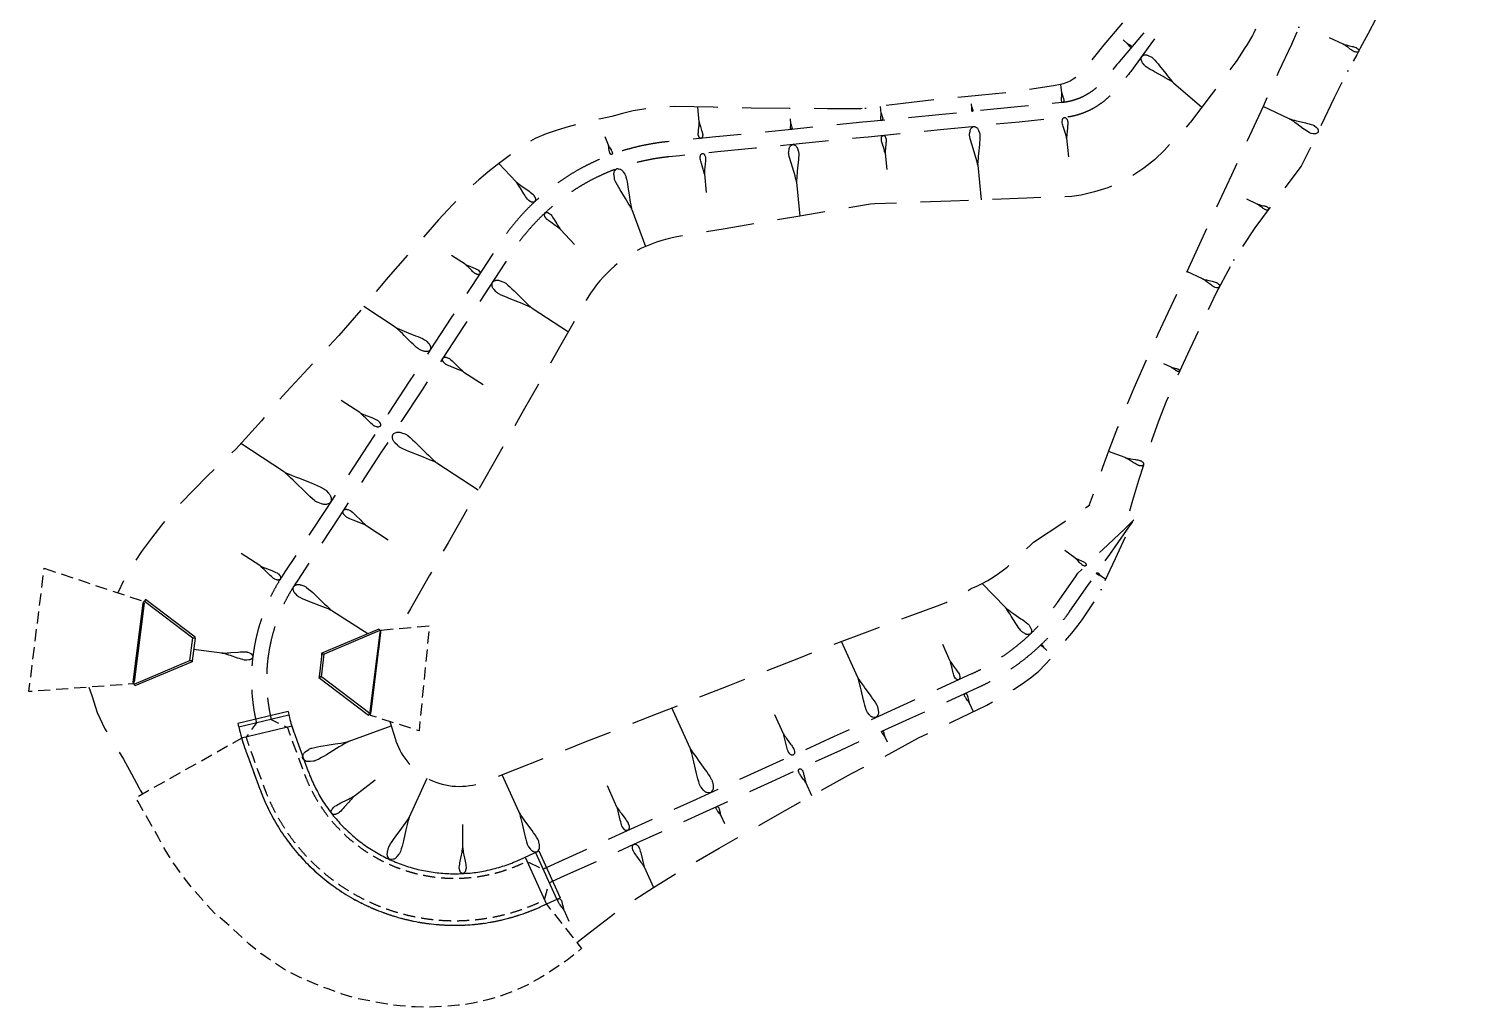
# Model space of a CAD drawing. Header units: metres. Extents: x 246420 to 246883, y 7418965 to 7419490.
# Drawn here: x 246419.9 to 246610.4, y 7418965.3 to 7419094.5 of the extents above; entities that cross this region are included whole.
import ezdxf

# ---------------------------------------------------------------- set-up
doc = ezdxf.new("R2010")
doc.units = ezdxf.units.M
doc.linetypes.add('HIDDEN', pattern=[9.525, 6.35, -3.175])
doc.linetypes.add('HIDDEN3', pattern=[2.3813, 1.5875, -0.7938])
for name, color, linetype, lineweight in [('BATTER', 251, 'HIDDEN', 25), ('BATTER_BOTTOM', 251, 'HIDDEN', 25), ('BATTER_TICKS', 251, 'HIDDEN', 25)]:
    doc.layers.add(name, color=color, linetype=linetype, lineweight=lineweight)
for name, color, linetype in [('MISC_CONCRETE', 7, 'Continuous'), ('MISC_CONCRETE_3_ES', 7, 'Continuous'), ('MISC_CONCRETE_HIDDEN', 252, 'HIDDEN3')]:
    doc.layers.add(name, color=color, linetype=linetype)

# ---------------------------------------------------------------- blocks, each defined once
blk = doc.blocks.new('Batter Tadpole2')
at = {"linetype": 'Continuous'}
for p, q in [((0, -0.0003), (0.0004, 0.0039)), ((0.0004, 0.0039), (0.0014, 0.0082)), ((0.0014, 0.0082), (0.0032, 0.0124)), ((0.0032, 0.0124), (0.0057, 0.0166)), ((0.0057, 0.0166), (0.017, 0.0336)), ((0.017, 0.0336), (0.0203, 0.0378)), ((0.0203, 0.0378), (0.0244, 0.0418)), ((0.0244, 0.0418), (0.0295, 0.0456)), ((0.0295, 0.0456), (0.0355, 0.0493)), ((0.0355, 0.0493), (0.0408, 0.052)), ((0.0408, 0.052), (0.047, 0.0545)), ((0.047, 0.0545), (0.0542, 0.0568)), ((0.0542, 0.0568), (0.0622, 0.059)), ((0.0622, 0.059), (0.0962, 0.0675)), ((0.0962, 0.0675), (0.1047, 0.0692)), ((0.1047, 0.0692), (0.1134, 0.0702)), ((0.1134, 0.0702), (0.1221, 0.0704)), ((0.1221, 0.0704), (0.131, 0.0698)), ((0.131, 0.0698), (0.1616, 0.0662)), ((0.1616, 0.0662), (0.1924, 0.0617)), ((0.1924, 0.0617), (0.2232, 0.0565)), ((0.2232, 0.0565), (0.2542, 0.0506)), ((0.2542, 0.0506), (0.3787, 0.0251)), ((0.3787, 0.0251), (0.4098, 0.0188)), ((0.4098, 0.0188), (0.4413, 0.0129)), ((0.4413, 0.0129), (0.4729, 0.0071)), ((0.4729, 0.0071), (0.5049, 0.0017)), ((0.5049, 0.0017), (0.511, 0.0008)), ((0.511, 0.0008), (0.5174, 0.0002)), ((0.5174, 0.0002), (0.5241, -0.0002)), ((0.0003, -0.0045), (0, -0.0003)), ((0.0014, -0.0087), (0.0003, -0.0045)), ((0.0032, -0.013), (0.0014, -0.0087)), ((0.0056, -0.0172), (0.0032, -0.013)), ((0.0169, -0.0342), (0.0056, -0.0172)), ((0.0202, -0.0384), (0.0169, -0.0342)), ((0.0243, -0.0423), (0.0202, -0.0384)), ((0.0294, -0.0462), (0.0243, -0.0423)), ((0.0353, -0.0498), (0.0294, -0.0462)), ((0.0407, -0.0525), (0.0353, -0.0498)), ((0.0469, -0.055), (0.0407, -0.0525)), ((0.054, -0.0574), (0.0469, -0.055)), ((0.062, -0.0596), (0.054, -0.0574)), ((0.096, -0.0681), (0.062, -0.0596)), ((0.1045, -0.0698), (0.096, -0.0681)), ((0.1132, -0.0708), (0.1045, -0.0698)), ((0.1219, -0.071), (0.1132, -0.0708)), ((0.1308, -0.0704), (0.1219, -0.071)), ((0.1614, -0.0668), (0.1308, -0.0704)), ((0.1922, -0.0624), (0.1614, -0.0668)), ((0.223, -0.0571), (0.1922, -0.0624)), ((0.254, -0.0512), (0.223, -0.0571)), ((0.3786, -0.0257), (0.254, -0.0512)), ((0.4098, -0.0195), (0.3786, -0.0257)), ((0.4412, -0.0135), (0.4098, -0.0195)), ((0.4729, -0.0078), (0.4412, -0.0135)), ((0.5049, -0.0024), (0.4729, -0.0078)), ((0.511, -0.0015), (0.5049, -0.0024)), ((0.5174, -0.0009), (0.511, -0.0015)), ((0.5241, -0.0005), (0.5174, -0.0009)), ((0.5241, -0.0002), (0.531, -0.0003)), ((0.531, -0.0003), (0.5241, -0.0005)), ((0.531, -0.0003), (1.0113, -0.0004))]:
    blk.add_line(p, q, dxfattribs=at)

msp = doc.modelspace()

# ---------------------------------------------------------------- linework, layer by layer
at = {"layer": 'BATTER', "flags": 128}
for points in [[(246593.7, 7419204.96), (246593.94, 7419204.52), (246594.59, 7419203.35), (246595.37, 7419201.93), (246595.65, 7419201.41), (246596.68, 7419199.44), (246597.67, 7419197.45), (246598.62, 7419195.45), (246599.54, 7419193.42), (246600.41, 7419191.37), (246601.25, 7419189.31), (246602.04, 7419187.23), (246602.78, 7419185.12), (246603.49, 7419183.01), (246604.16, 7419180.88), (246604.78, 7419178.73), (246605.43, 7419176.59), (246606.21, 7419174.47), (246606.95, 7419172.33), (246607.6, 7419170.16), (246608.11, 7419167.97), (246608.57, 7419165.76), (246608.99, 7419163.54), (246609.36, 7419161.31), (246609.69, 7419159.07), (246609.95, 7419156.82), (246610.09, 7419154.57), (246610.2, 7419152.31), (246610.32, 7419150.05), (246610.43, 7419147.79), (246610.44, 7419145.52), (246610.41, 7419143.26), (246610.34, 7419141), (246610.22, 7419138.74), (246610.05, 7419136.48), (246609.85, 7419134.23), (246609.59, 7419131.98), (246609.3, 7419129.73), (246608.96, 7419127.49), (246608.38, 7419125.3), (246607.83, 7419123.1), (246607.24, 7419120.92), (246606.63, 7419118.75), (246605.98, 7419116.59), (246605.29, 7419114.44), (246604.58, 7419112.31), (246603.83, 7419110.19), (246603.05, 7419108.09), (246602.23, 7419106), (246601.37, 7419103.94), (246600.48, 7419101.89), (246599.55, 7419099.85), (246598.6, 7419097.84), (246597.62, 7419095.84), (246596.6, 7419093.86), (246596.6, 7419093.86), (246595.56, 7419091.9), (246595.14, 7419091.13), (246595.14, 7419091.13), (246595.09, 7419091.04), (246594.4, 7419089.82), (246593.91, 7419088.94), (246593.91, 7419088.94), (246592.12, 7419085.37), (246590.41, 7419081.75), (246590.41, 7419081.75), (246589.99, 7419080.84), (246587.76, 7419076.36), (246584.69, 7419072.28), (246581.62, 7419068.19), (246578.87, 7419063.96), (246578.87, 7419063.96), (246576.49, 7419059.55), (246574.38, 7419055.01), (246573.06, 7419052.19), (246572.18, 7419050.31), (246571.04, 7419047.79), (246569.93, 7419045.26), (246568.92, 7419042.7), (246568, 7419040.09), (246567.13, 7419037.47), (246566.29, 7419034.84), (246565.49, 7419032.2), (246564.84, 7419029.94)], [(246565.73, 7419029.62), (246565.73, 7419029.62)]]:
    msp.add_lwpolyline(points, dxfattribs=at)
for points in [[(246572.61, 7419101.57), (246572.43, 7419101.17, -0.009357), (246572.18, 7419100.67, -0.011646), (246571.85, 7419100.05, -0.000002), (246571.85, 7419100.05, -0.00502), (246571.7, 7419099.79, -0.003478), (246571.59, 7419099.61, -0.01319), (246571.16, 7419098.95, -0.006625), (246570.93, 7419098.63, -0.000002), (246570.93, 7419098.63, -0.01004), (246570.56, 7419098.15, -0.008187), (246570.25, 7419097.77), (246569.92, 7419097.38), (246566.68, 7419093.57), (246563.77, 7419090.14), (246563.77, 7419090.14), (246563.64, 7419089.99), (246563.64, 7419089.99), (246563.45, 7419089.76), (246561.56, 7419087.53, -0.020373), (246561.11, 7419087.05, -0.022325), (246560.59, 7419086.57, -0.022325), (246560.02, 7419086.14, -0.022325), (246559.41, 7419085.76, -0.022325), (246558.78, 7419085.43, -0.022325), (246558.12, 7419085.17, -0.022325), (246557.43, 7419084.96, -0.022325), (246556.73, 7419084.81, -0.015269), (246556.25, 7419084.75), (246555.31, 7419084.66), (246550.34, 7419084.16), (246545.36, 7419083.67), (246540.39, 7419083.17), (246535.41, 7419082.68), (246530.44, 7419082.18), (246530.44, 7419082.18), (246529.85, 7419082.13), (246525.46, 7419081.69), (246520.49, 7419081.19), (246515.51, 7419080.7), (246510.53, 7419080.21), (246505.56, 7419079.71), (246504.12, 7419079.57, 0.008798), (246503.07, 7419079.45, 0.010417), (246501.84, 7419079.25, 0.010417), (246500.61, 7419079.01, 0.010417), (246499.4, 7419078.71, 0.010417), (246498.2, 7419078.37, 0.010417), (246497.01, 7419077.97, 0.010417), (246495.84, 7419077.53, 0.010417), (246494.69, 7419077.03, 0.010417), (246493.57, 7419076.49, 0.010417), (246492.46, 7419075.91, 0.010417), (246491.39, 7419075.28, 0.010417), (246490.33, 7419074.6, 0.010417), (246489.31, 7419073.88, 0.010417), (246488.32, 7419073.12, 0.010417), (246487.36, 7419072.32, 0.010417), (246486.44, 7419071.48, 0.010417), (246485.55, 7419070.6, 0.010417), (246484.7, 7419069.68, 0.010417), (246483.89, 7419068.73, 0.010417), (246483.11, 7419067.75, 0.010417), (246482.38, 7419066.73, 0.006132), (246481.97, 7419066.12), (246481.01, 7419064.65), (246478.27, 7419060.46), (246475.54, 7419056.27), (246472.81, 7419052.09), (246470.07, 7419047.9), (246467.34, 7419043.72), (246464.6, 7419039.53), (246461.87, 7419035.34), (246459.13, 7419031.16), (246456.4, 7419026.97), (246453.66, 7419022.79), (246453.31, 7419022.24, 0.005953), (246452.99, 7419021.73, 0.012501), (246452.36, 7419020.66, 0.012501), (246451.78, 7419019.55, 0.012501), (246451.26, 7419018.41, 0.012501), (246450.79, 7419017.25, 0.012501), (246450.39, 7419016.07, 0.012501), (246450.04, 7419014.87, 0.012501), (246449.76, 7419013.65, 0.012501), (246449.54, 7419012.42, 0.012501), (246449.37, 7419011.18, 0.012501), (246449.27, 7419009.93, 0.012501), (246449.24, 7419008.69, 0.012501), (246449.26, 7419007.44, 0.012501), (246449.35, 7419006.19, 0.012501), (246449.5, 7419004.95, 0.012501), (246449.71, 7419003.72, 0.003818), (246449.79, 7419003.34)], [(246573.52, 7419101.15), (246573.33, 7419100.75, -0.009357), (246573.07, 7419100.21, -0.011646), (246572.72, 7419099.56, -0.000002), (246572.72, 7419099.56), (246572.58, 7419099.27), (246572.47, 7419099.07), (246572.06, 7419098.32), (246571.84, 7419097.96), (246571.84, 7419097.96), (246571.48, 7419097.41), (246571.17, 7419096.98), (246570.88, 7419096.57), (246567.93, 7419092.51), (246565.28, 7419088.85), (246565.28, 7419088.85), (246565.16, 7419088.69), (246565.16, 7419088.69), (246564.97, 7419088.46), (246563.08, 7419086.24, -0.020373), (246562.53, 7419085.64, -0.022325), (246561.87, 7419085.04, -0.022325), (246561.16, 7419084.5, -0.022325), (246560.4, 7419084.02, -0.022325), (246559.61, 7419083.61, -0.022325), (246558.78, 7419083.28, -0.022325), (246557.93, 7419083.02, -0.022325), (246557.05, 7419082.84, -0.015269), (246556.45, 7419082.76), (246555.51, 7419082.67), (246550.54, 7419082.17), (246545.56, 7419081.68), (246540.59, 7419081.18), (246535.61, 7419080.69), (246530.63, 7419080.19), (246530.63, 7419080.19), (246530.04, 7419080.14), (246525.66, 7419079.7), (246520.68, 7419079.2), (246515.71, 7419078.71), (246510.73, 7419078.22), (246505.76, 7419077.72), (246504.32, 7419077.58, 0.008798), (246503.34, 7419077.46, 0.010417), (246502.19, 7419077.28, 0.010417), (246501.04, 7419077.05, 0.010417), (246499.91, 7419076.78, 0.010417), (246498.79, 7419076.46, 0.010417), (246497.68, 7419076.09, 0.010417), (246496.59, 7419075.67, 0.010417), (246495.52, 7419075.21, 0.010417), (246494.47, 7419074.71, 0.010417), (246493.44, 7419074.16, 0.010417), (246492.43, 7419073.57, 0.010417), (246491.45, 7419072.94, 0.010417), (246490.5, 7419072.27, 0.010417), (246489.57, 7419071.56, 0.010417), (246488.68, 7419070.81, 0.010417), (246487.81, 7419070.02, 0.010417), (246486.99, 7419069.2, 0.010417), (246486.19, 7419068.35, 0.010417), (246485.43, 7419067.46, 0.010417), (246484.71, 7419066.55, 0.010417), (246484.03, 7419065.6, 0.006132), (246483.65, 7419065.03), (246482.68, 7419063.55), (246479.95, 7419059.37), (246477.21, 7419055.18), (246474.48, 7419050.99), (246471.75, 7419046.81), (246469.01, 7419042.62), (246466.28, 7419038.44), (246463.54, 7419034.25), (246460.81, 7419030.06), (246458.07, 7419025.88), (246455.34, 7419021.69), (246454.98, 7419021.14, 0.005953), (246454.69, 7419020.68, 0.012501), (246454.11, 7419019.69, 0.012501), (246453.57, 7419018.67, 0.012501), (246453.1, 7419017.62, 0.012501), (246452.67, 7419016.56, 0.012501), (246452.3, 7419015.47, 0.012501), (246451.98, 7419014.36, 0.012501), (246451.72, 7419013.24, 0.012501), (246451.51, 7419012.11, 0.012501), (246451.36, 7419010.97, 0.012501), (246451.27, 7419009.83, 0.012501), (246451.24, 7419008.68, 0.012501), (246451.26, 7419007.53, 0.012501), (246451.34, 7419006.38, 0.012501), (246451.48, 7419005.24, 0.012501), (246451.67, 7419004.1, 0.003383), (246451.74, 7419003.8)], [(246487.7, 7418983.57), (246489.78, 7418984.52), (246494.33, 7418986.59), (246498.88, 7418988.66), (246503.43, 7418990.74), (246507.98, 7418992.81), (246512.53, 7418994.88), (246517.08, 7418996.96), (246521.63, 7418999.03), (246526.18, 7419001.1), (246530.73, 7419003.18), (246535.28, 7419005.25), (246539.83, 7419007.32), (246544.28, 7419009.36), (246544.37, 7419009.39, 0.010417), (246545.42, 7419009.9, 0.010417), (246546.45, 7419010.46, 0.010417), (246547.45, 7419011.05, 0.010417), (246548.43, 7419011.69, 0.010417), (246549.38, 7419012.36, 0.010417), (246550.3, 7419013.08, 0.000355), (246550.33, 7419013.1, 0.010062), (246551.19, 7419013.83, 0.010417), (246552.05, 7419014.62, 0.010417), (246552.87, 7419015.45, 0.010417), (246553.66, 7419016.31, 0.010417), (246554.42, 7419017.2, 0.010417), (246555.13, 7419018.12, 0.007009), (246555.59, 7419018.75), (246557.98, 7419022.16), (246558.3, 7419022.61), (246558.3, 7419022.61), (246561.58, 7419025.74), (246564.43, 7419028.45), (246564.43, 7419028.45), (246565.27, 7419029.26), (246565.68, 7419029.65), (246565.68, 7419029.65)], [(246488.98, 7418981.95), (246490.61, 7418982.7), (246495.16, 7418984.77), (246499.71, 7418986.84), (246504.26, 7418988.92), (246508.81, 7418990.99), (246513.36, 7418993.06), (246517.91, 7418995.14), (246522.46, 7418997.21), (246527.01, 7418999.28), (246531.56, 7419001.36), (246536.11, 7419003.43), (246540.66, 7419005.5), (246545.11, 7419007.54), (246545.2, 7419007.58, 0.010417), (246546.33, 7419008.12, 0.010417), (246547.43, 7419008.72, 0.010417), (246548.51, 7419009.35, 0.010417), (246549.55, 7419010.03, 0.010417), (246550.57, 7419010.76, 0.010417), (246551.56, 7419011.53, 0.000355), (246551.59, 7419011.55, 0.010062), (246552.51, 7419012.33, 0.010417), (246553.43, 7419013.18, 0.010417), (246554.32, 7419014.06, 0.010417), (246555.16, 7419014.98, 0.010417), (246555.97, 7419015.94, 0.010417), (246556.74, 7419016.92, 0.007009), (246557.23, 7419017.6), (246559.62, 7419021.01), (246559.94, 7419021.46), (246559.94, 7419021.46), (246562.49, 7419025.1), (246564.7, 7419028.26), (246564.7, 7419028.26), (246565.36, 7419029.2), (246565.68, 7419029.65), (246565.68, 7419029.65)], [(246452.23, 7419001.87), (246452.23, 7419001.87, 0.000134), (246452.23, 7419001.86)]]:
    msp.add_lwpolyline(points, format="xyb", dxfattribs=at)
for points in [[(246486.33, 7418982.94), (246486.33, 7418982.94)], [(246487.16, 7418981.12), (246487.16, 7418981.12)], [(246487.16, 7418981.12), (246487.16, 7418981.12)]]:
    msp.add_lwpolyline(points, close=True, dxfattribs=at)
at = {"layer": 'BATTER_BOTTOM', "flags": 128}
for points in [[(246583.44, 7419195.53), (246584.17, 7419194.07), (246585.04, 7419192.27), (246585.87, 7419190.46), (246586.68, 7419188.64), (246587.45, 7419186.8), (246588.2, 7419184.95), (246588.91, 7419183.08), (246589.59, 7419181.2), (246590.25, 7419179.31), (246590.87, 7419177.4), (246591.46, 7419175.48), (246592.01, 7419173.55), (246592.54, 7419171.61), (246593.03, 7419169.67), (246593.5, 7419167.71), (246593.93, 7419165.74), (246594.32, 7419163.76), (246594.69, 7419161.78), (246595.02, 7419159.78), (246595.31, 7419157.78), (246595.58, 7419155.78), (246595.81, 7419153.77), (246596.01, 7419151.75), (246596.17, 7419149.73), (246596.3, 7419147.7), (246596.4, 7419145.68), (246596.46, 7419143.64), (246596.49, 7419141.61), (246596.48, 7419139.57), (246596.44, 7419137.53), (246596.37, 7419135.5), (246596.26, 7419133.46), (246596.12, 7419131.42), (246595.94, 7419129.38), (246595.73, 7419127.35), (246595.49, 7419125.31), (246595.21, 7419123.28), (246594.9, 7419121.26), (246594.55, 7419119.23), (246594.17, 7419117.21), (246593.75, 7419115.2), (246593.3, 7419113.19), (246592.82, 7419111.19), (246592.3, 7419109.19), (246591.75, 7419107.2), (246591.17, 7419105.22), (246590.55, 7419103.25), (246589.9, 7419101.29), (246589.21, 7419099.34), (246588.49, 7419097.39), (246588.49, 7419097.39), (246587.74, 7419095.46), (246587.44, 7419094.7), (246587.44, 7419094.7), (246587.4, 7419094.61), (246586.86, 7419093.32), (246586.47, 7419092.4), (246586.47, 7419092.4), (246584.76, 7419088.79), (246583.14, 7419085.13), (246583.14, 7419085.13), (246582.72, 7419084.22), (246580.63, 7419079.68), (246578.54, 7419075.14), (246576.44, 7419070.6), (246574.35, 7419066.06), (246574.35, 7419066.06), (246572.25, 7419061.51), (246570.16, 7419056.97), (246568.86, 7419054.15), (246567.96, 7419052.22), (246566.81, 7419049.65), (246565.68, 7419047.06), (246564.6, 7419044.46), (246563.54, 7419041.85), (246562.52, 7419039.22), (246561.54, 7419036.58), (246560.59, 7419033.93), (246559.8, 7419031.65)], [(246569.99, 7419102.78), (246569.77, 7419102.4), (246569.54, 7419102.01), (246569.24, 7419101.54), (246569.24, 7419101.54), (246569.1, 7419101.34), (246569, 7419101.21), (246568.68, 7419100.66), (246568.5, 7419100.4), (246568.5, 7419100.4), (246568.22, 7419100), (246567.98, 7419099.69), (246567.65, 7419099.31), (246564.41, 7419095.5), (246561.49, 7419092.08), (246561.49, 7419092.08), (246561.36, 7419091.93), (246561.36, 7419091.93), (246561.17, 7419091.69), (246559.36, 7419089.39), (246559.11, 7419089.06), (246558.8, 7419088.71), (246558.46, 7419088.38), (246558.09, 7419088.08), (246557.69, 7419087.81), (246557.27, 7419087.58), (246556.82, 7419087.38), (246556.35, 7419087.21), (246556.01, 7419087.12), (246555.09, 7419086.94), (246550.14, 7419086.17), (246545.17, 7419085.66), (246540.19, 7419085.21), (246535.22, 7419084.6), (246530.26, 7419084), (246530.26, 7419084), (246529.67, 7419083.93), (246525.24, 7419083.92), (246520.21, 7419083.96), (246515.18, 7419084.02), (246510.15, 7419084.12), (246505.11, 7419084.2), (246503.67, 7419084.12), (246502.45, 7419084.03), (246501.02, 7419083.88), (246499.59, 7419083.63), (246498.19, 7419083.28), (246496.8, 7419082.88), (246495.36, 7419082.6), (246493.91, 7419082.3), (246492.47, 7419081.95), (246491.02, 7419081.54), (246489.56, 7419081.1), (246488.11, 7419080.6), (246486.69, 7419080.01), (246485.39, 7419079.21), (246484.12, 7419078.35), (246482.89, 7419077.44), (246481.64, 7419076.53), (246480.42, 7419075.57), (246479.24, 7419074.55), (246478.08, 7419073.49), (246476.92, 7419072.4), (246475.79, 7419071.28), (246475.14, 7419070.59), (246473.94, 7419069.26), (246470.59, 7419065.48), (246467.26, 7419061.68), (246464.05, 7419057.8), (246460.76, 7419053.98), (246457.3, 7419050.27), (246453.85, 7419046.56), (246450.55, 7419042.74), (246447.16, 7419038.98), (246443.42, 7419035.45), (246439.86, 7419031.8), (246439.41, 7419031.32), (246438.73, 7419030.57), (246437.36, 7419028.94), (246436.05, 7419027.24), (246434.75, 7419025.48), (246433.51, 7419023.65), (246432.4, 7419021.73), (246431.6, 7419020.04)], [(246581.72, 7419094.42), (246581.5, 7419093.94), (246581.35, 7419093.6), (246580.64, 7419092.4), (246580.25, 7419091.81), (246580.25, 7419091.81), (246579.68, 7419090.9), (246579.18, 7419090.18), (246578.88, 7419089.77), (246575.87, 7419085.76), (246573.17, 7419082.15), (246573.17, 7419082.16), (246573.04, 7419082), (246573.04, 7419082), (246572.83, 7419081.78), (246570.81, 7419079.67), (246569.72, 7419078.44), (246568.41, 7419077.2), (246567, 7419076.08), (246565.49, 7419075.08), (246563.89, 7419074.22), (246562.23, 7419073.5), (246560.5, 7419072.94), (246558.72, 7419072.53), (246557.48, 7419072.35), (246556.54, 7419072.31), (246551.54, 7419072.12), (246546.53, 7419071.93), (246541.52, 7419071.74), (246536.52, 7419071.55), (246531.51, 7419071.36), (246531.51, 7419071.36), (246530.92, 7419071.34), (246526.56, 7419070.6), (246521.62, 7419069.76), (246516.68, 7419068.93), (246511.74, 7419068.09), (246506.8, 7419067.25), (246505.37, 7419067.01), (246504.77, 7419066.89), (246504.06, 7419066.73), (246503.37, 7419066.54), (246502.69, 7419066.32), (246502.01, 7419066.07), (246501.35, 7419065.8), (246500.71, 7419065.5), (246500.08, 7419065.17), (246499.46, 7419064.82), (246498.86, 7419064.45), (246498.28, 7419064.05), (246497.72, 7419063.63), (246497.18, 7419063.18), (246496.66, 7419062.72), (246496.16, 7419062.24), (246495.68, 7419061.74), (246495.22, 7419061.22), (246494.79, 7419060.69), (246494.38, 7419060.13), (246493.99, 7419059.57), (246493.62, 7419058.99), (246493.42, 7419058.64), (246492.55, 7419057.11), (246490.07, 7419052.76), (246487.59, 7419048.4), (246485.11, 7419044.05), (246482.63, 7419039.7), (246480.15, 7419035.34), (246477.67, 7419030.99), (246475.19, 7419026.64), (246472.71, 7419022.29), (246470.23, 7419017.93), (246468.75, 7419015.33)], [(246467.49, 7419003.04), (246468.24, 7419000.67), (246468.31, 7419000.43), (246468.46, 7419000.04), (246468.63, 7418999.65), (246468.81, 7418999.28), (246469.01, 7418998.91), (246469.23, 7418998.54), (246469.47, 7418998.19), (246469.73, 7418997.85), (246470, 7418997.52), (246470.29, 7418997.2), (246470.6, 7418996.9), (246470.92, 7418996.61), (246471.26, 7418996.34), (246471.61, 7418996.08), (246471.97, 7418995.84), (246472.35, 7418995.61), (246472.74, 7418995.41), (246473.14, 7418995.22), (246473.55, 7418995.05), (246473.97, 7418994.91), (246474.4, 7418994.78), (246474.83, 7418994.68), (246475.27, 7418994.59), (246475.72, 7418994.53), (246476.17, 7418994.49), (246476.63, 7418994.48), (246477.08, 7418994.49), (246477.54, 7418994.52), (246478, 7418994.58), (246478.45, 7418994.66), (246478.9, 7418994.76), (246479.34, 7418994.89), (246479.78, 7418995.04), (246479.93, 7418995.09), (246484.19, 7418996.77), (246488.85, 7418998.6), (246493.51, 7419000.43), (246498.17, 7419002.26), (246502.83, 7419004.09), (246507.49, 7419005.93), (246512.15, 7419007.76), (246516.81, 7419009.59), (246521.47, 7419011.42), (246526.13, 7419013.25), (246530.83, 7419015.01), (246535.53, 7419016.75), (246540.13, 7419018.46), (246540.19, 7419018.49), (246540.89, 7419018.76), (246541.58, 7419019.07), (246542.26, 7419019.41), (246542.92, 7419019.78), (246543.57, 7419020.17), (246544.21, 7419020.6), (246544.23, 7419020.61), (246544.94, 7419020.92), (246545.67, 7419021.28), (246546.39, 7419021.67), (246547.1, 7419022.1), (246547.8, 7419022.56), (246548.48, 7419023.07), (246548.94, 7419023.42), (246552.04, 7419026.33), (246552.45, 7419026.72), (246552.45, 7419026.72), (246556.43, 7419029.36), (246559.88, 7419031.65)], [(246492.19, 7418973.86), (246493.99, 7418975.28), (246498.06, 7418978.41), (246502.3, 7418981.14), (246506.59, 7418983.81), (246510.94, 7418986.31), (246515.3, 7418988.79), (246519.66, 7418991.28), (246524.03, 7418993.76), (246528.43, 7418996.16), (246532.87, 7418998.47), (246537.26, 7419000.89), (246541.78, 7419003.04), (246546.19, 7419005.17), (246546.29, 7419005.22), (246547.49, 7419005.86), (246548.66, 7419006.54), (246549.81, 7419007.26), (246550.93, 7419008.02), (246552.02, 7419008.81), (246553.08, 7419009.65), (246553.12, 7419009.68), (246554.03, 7419010.62), (246554.93, 7419011.62), (246555.79, 7419012.65), (246556.64, 7419013.68), (246557.48, 7419014.71), (246558.31, 7419015.75), (246558.86, 7419016.46), (246561.14, 7419019.94), (246561.35, 7419020.47), (246561.35, 7419020.47), (246563.24, 7419024.57), (246564.89, 7419028.13), (246564.89, 7419028.13), (246565.4, 7419029.17), (246565.73, 7419029.62)], [(246427.76, 7419007.57), (246428.18, 7419006.48), (246428.88, 7419004.24), (246429.91, 7419002.08), (246431.12, 7419000.04), (246432.34, 7418998.08), (246433.39, 7418996.15), (246434.42, 7418994.25), (246434.55, 7418994), (246434.85, 7418993.48)]]:
    msp.add_lwpolyline(points, dxfattribs=at)
at = {"layer": 'MISC_CONCRETE', "flags": 128}
for points in [[(246441.79, 7419014.06), (246441.8, 7419014.18), (246435.27, 7419019.13), (246435.11, 7419018.92), (246441.49, 7419014.1)], [(246433.75, 7419007.96), (246433.63, 7419008.24), (246434.93, 7419018.68), (246435.11, 7419018.92)], [(246458.53, 7419011.97), (246458.55, 7419012.1), (246466.1, 7419015.29), (246466.2, 7419015.05), (246458.83, 7419011.94)], [(246441.49, 7419014.1), (246441.79, 7419014.06)], [(246441.5, 7419014.09), (246441.5, 7419014.07), (246441.78, 7419014.04), (246441.78, 7419014.06), (246441.49, 7419014.1)], [(246464.84, 7419004.09), (246465.02, 7419004.33), (246466.32, 7419014.77), (246466.2, 7419015.05)], [(246458.53, 7419011.97), (246458.16, 7419008.96)], [(246458.51, 7419011.8), (246458.53, 7419011.95)], [(246458.83, 7419011.94), (246458.53, 7419011.97)], [(246458.82, 7419011.94), (246458.82, 7419011.92), (246458.54, 7419011.95), (246458.54, 7419011.97), (246458.83, 7419011.94)], [(246441.41, 7419011.04), (246441.4, 7419010.92), (246433.85, 7419007.73), (246433.75, 7419007.96), (246441.11, 7419011.08)], [(246441.12, 7419011.08), (246441.13, 7419011.1), (246441.4, 7419011.06), (246441.4, 7419011.04), (246441.11, 7419011.08)], [(246441.11, 7419011.08), (246441.41, 7419011.04)], [(246458.16, 7419008.96), (246458.14, 7419008.83), (246464.68, 7419003.89), (246464.84, 7419004.09), (246458.46, 7419008.92)], [(246458.18, 7419009.13), (246458.16, 7419008.98), (246458.16, 7419008.98)], [(246458.46, 7419008.92), (246458.16, 7419008.96)], [(246458.45, 7419008.92), (246458.45, 7419008.94), (246458.17, 7419008.98), (246458.17, 7419008.96), (246458.46, 7419008.92)]]:
    msp.add_lwpolyline(points, dxfattribs=at)
for points in [[(246433.63, 7419008.24), (246434.93, 7419018.68), (246435.08, 7419018.66), (246433.78, 7419008.22)], [(246441.79, 7419014.04), (246441.41, 7419011.06), (246441.12, 7419011.1), (246441.49, 7419014.08)], [(246465.02, 7419004.33), (246466.32, 7419014.77), (246466.17, 7419014.79), (246464.87, 7419004.35)], [(246458.53, 7419011.95), (246458.16, 7419008.98), (246458.46, 7419008.94), (246458.83, 7419011.92)]]:
    msp.add_lwpolyline(points, close=True, dxfattribs=at)
at = {"layer": 'MISC_CONCRETE_3_ES', "flags": 128}
for points in [[(246454.07, 7419004.35), (246447.45, 7419002.79)], [(246454.18, 7419003.86), (246447.56, 7419002.31)], [(246454.58, 7419002.41), (246447.94, 7419000.86)], [(246485.34, 7418985.13), (246488.16, 7418978.94)], [(246486.7, 7418985.75), (246489.52, 7418979.56)], [(246487.16, 7418985.96), (246489.98, 7418979.77)]]:
    msp.add_lwpolyline(points, dxfattribs=at)
for points in [[(246454.07, 7419004.35, 0.009751), (246454.25, 7419003.56, 0.012501), (246454.53, 7419002.57, 0.012501), (246454.85, 7419001.59, 0.001647), (246454.9, 7419001.47), (246455.27, 7419000.45), (246456.74, 7418996.45, 0.007407), (246456.96, 7418995.88, 0.012501), (246457.36, 7418994.93, 0.012501), (246457.82, 7418994.01, 0.012501), (246458.32, 7418993.11, 0.012501), (246458.86, 7418992.23, 0.012501), (246459.45, 7418991.39, 0.012501), (246460.08, 7418990.57, 0.012501), (246460.75, 7418989.79, 0.012501), (246461.45, 7418989.04, 0.012501), (246462.2, 7418988.33, 0.012501), (246462.97, 7418987.65, 0.012501), (246463.79, 7418987.02, 0.012501), (246464.63, 7418986.42, 0.012501), (246465.5, 7418985.87, 0.012501), (246466.39, 7418985.37, 0.012501), (246467.31, 7418984.9, 0.012501), (246468.26, 7418984.49, 0.012501), (246469.22, 7418984.12, 0.012501), (246470.2, 7418983.8, 0.012501), (246471.19, 7418983.53, 0.012501), (246472.2, 7418983.32, 0.012501), (246473.22, 7418983.15, 0.012501), (246474.24, 7418983.03, 0.012501), (246475.27, 7418982.96, 0.012501), (246476.3, 7418982.95, 0.012501), (246477.32, 7418982.99, 0.012501), (246478.35, 7418983.07, 0.012501), (246479.37, 7418983.21, 0.012501), (246480.38, 7418983.4, 0.012501), (246481.39, 7418983.64, 0.012501), (246482.37, 7418983.93, 0.012501), (246483.35, 7418984.27, 0.012501), (246484.3, 7418984.66, 0.004259), (246484.62, 7418984.8), (246487.16, 7418985.96)], [(246447.45, 7419002.79, 0.008245), (246447.66, 7419001.91, 0.012501), (246448.02, 7419000.59, 0.012501), (246448.45, 7418999.29, 0.001647), (246448.51, 7418999.12), (246448.89, 7418998.11), (246450.36, 7418994.11, 0.007407), (246450.65, 7418993.35, 0.012501), (246451.19, 7418992.09, 0.012501), (246451.79, 7418990.86, 0.012501), (246452.46, 7418989.66, 0.012501), (246453.18, 7418988.5, 0.012501), (246453.96, 7418987.37, 0.012501), (246454.8, 7418986.29, 0.012501), (246455.69, 7418985.25, 0.012501), (246456.63, 7418984.25, 0.012501), (246457.61, 7418983.3, 0.012501), (246458.65, 7418982.41, 0.012501), (246459.73, 7418981.56, 0.012501), (246460.85, 7418980.77, 0.012501), (246462, 7418980.04, 0.012501), (246463.2, 7418979.36, 0.012501), (246464.42, 7418978.75, 0.012501), (246465.68, 7418978.2, 0.012501), (246466.96, 7418977.71, 0.012501), (246468.26, 7418977.29, 0.012501), (246469.58, 7418976.93, 0.012501), (246470.92, 7418976.64, 0.012501), (246472.27, 7418976.41, 0.012501), (246473.63, 7418976.26, 0.012501), (246475, 7418976.17, 0.012501), (246476.37, 7418976.15, 0.012501), (246477.74, 7418976.2, 0.012501), (246479.1, 7418976.31, 0.012501), (246480.46, 7418976.5, 0.012501), (246481.81, 7418976.75, 0.012501), (246483.14, 7418977.07, 0.012501), (246484.45, 7418977.46, 0.012501), (246485.74, 7418977.91, 0.012501), (246487.01, 7418978.42, 0.004259), (246487.44, 7418978.61), (246489.98, 7418979.77)], [(246454.53, 7419002.57, 0.014148), (246454.9, 7419001.47)]]:
    msp.add_lwpolyline(points, format="xyb", dxfattribs=at)
at = {"layer": 'MISC_CONCRETE_HIDDEN', "flags": 128}
msp.add_lwpolyline([(246421.89, 7419023.27), (246434.96, 7419018.92), (246433.6, 7419008), (246419.87, 7419006.99)], close=True, dxfattribs=at)
msp.add_lwpolyline([(246466.36, 7419015.12), (246472.72, 7419015.67), (246471.35, 7419001.82), (246464.96, 7419003.84), (246466.36, 7419015.12)], dxfattribs=at)
for points in [[(246451.74, 7419003.8, 0.005435), (246451.84, 7419003.31), (246453.99, 7419002.27, 0.010979), (246454.29, 7419001.39, 0.001647), (246454.33, 7419001.26), (246454.71, 7419000.24), (246456.18, 7418996.24, 0.007407), (246456.4, 7418995.66, 0.012501), (246456.82, 7418994.68, 0.012501), (246457.29, 7418993.73, 0.012501), (246457.8, 7418992.8, 0.012501), (246458.36, 7418991.9, 0.012501), (246458.96, 7418991.03, 0.012501), (246459.61, 7418990.19, 0.012501), (246460.3, 7418989.39, 0.012501), (246461.03, 7418988.62, 0.012501), (246461.79, 7418987.88, 0.012501), (246462.59, 7418987.19, 0.012501), (246463.43, 7418986.54, 0.012501), (246464.29, 7418985.92, 0.012501), (246465.19, 7418985.36, 0.012501), (246466.11, 7418984.84, 0.012501), (246467.06, 7418984.36, 0.012501), (246468.03, 7418983.93, 0.012501), (246469.02, 7418983.56, 0.012501), (246470.03, 7418983.23, 0.012501), (246471.05, 7418982.95, 0.012501), (246472.09, 7418982.73, 0.012501), (246473.13, 7418982.55, 0.012501), (246474.18, 7418982.43, 0.012501), (246475.24, 7418982.36, 0.012501), (246476.3, 7418982.35, 0.012501), (246477.36, 7418982.39, 0.012501), (246478.42, 7418982.48, 0.012501), (246479.47, 7418982.62, 0.012501), (246480.51, 7418982.82, 0.012501), (246481.54, 7418983.06, 0.012501), (246482.56, 7418983.36, 0.012501), (246483.56, 7418983.71, 0.012501), (246484.54, 7418984.11, 0.004259), (246484.87, 7418984.26), (246485.59, 7418984.58), (246487.7, 7418983.57), (246488.15, 7418983.77)], [(246449.79, 7419003.34, 0.005), (246449.9, 7419002.85), (246448.53, 7419000.99, 0.002182), (246448.6, 7419000.77, 0.012501), (246449.02, 7418999.5, 0.001647), (246449.08, 7418999.33), (246449.45, 7418998.31), (246450.92, 7418994.31, 0.007407), (246451.2, 7418993.57, 0.012501), (246451.73, 7418992.34, 0.012501), (246452.32, 7418991.14, 0.012501), (246452.97, 7418989.97, 0.012501), (246453.68, 7418988.83, 0.012501), (246454.44, 7418987.73, 0.012501), (246455.26, 7418986.67, 0.012501), (246456.13, 7418985.65, 0.012501), (246457.05, 7418984.67, 0.012501), (246458.02, 7418983.75, 0.012501), (246459.03, 7418982.87, 0.012501), (246460.09, 7418982.04, 0.012501), (246461.18, 7418981.27, 0.012501), (246462.31, 7418980.55, 0.012501), (246463.48, 7418979.89, 0.012501), (246464.68, 7418979.29, 0.012501), (246465.9, 7418978.75, 0.012501), (246467.15, 7418978.28, 0.012501), (246468.43, 7418977.86, 0.012501), (246469.72, 7418977.51, 0.012501), (246471.03, 7418977.23, 0.012501), (246472.35, 7418977.01, 0.012501), (246473.68, 7418976.85, 0.012501), (246475.02, 7418976.77, 0.012501), (246476.36, 7418976.75, 0.012501), (246477.7, 7418976.8, 0.012501), (246479.04, 7418976.91, 0.012501), (246480.36, 7418977.09, 0.012501), (246481.68, 7418977.34, 0.012501), (246482.98, 7418977.65, 0.012501), (246484.27, 7418978.03, 0.012501), (246485.53, 7418978.47, 0.012501), (246486.77, 7418978.97, 0.004259), (246487.19, 7418979.16), (246487.91, 7418979.49), (246488.53, 7418981.75), (246488.98, 7418981.95)]]:
    msp.add_lwpolyline(points, format="xyb", dxfattribs=at)
msp.add_lwpolyline([(246447.94, 7419000.86, 0.002489), (246448.02, 7419000.59, 0.012501), (246448.45, 7418999.29, 0.001647), (246448.51, 7418999.12), (246448.89, 7418998.11), (246450.36, 7418994.11, 0.007407), (246450.65, 7418993.35, 0.012501), (246451.19, 7418992.09, 0.012501), (246451.79, 7418990.86, 0.012501), (246452.46, 7418989.66, 0.012501), (246453.18, 7418988.5, 0.012501), (246453.96, 7418987.37, 0.012501), (246454.8, 7418986.29, 0.012501), (246455.69, 7418985.25, 0.012501), (246456.63, 7418984.25, 0.012501), (246457.61, 7418983.3, 0.012501), (246458.65, 7418982.41, 0.012501), (246459.73, 7418981.56, 0.012501), (246460.85, 7418980.77, 0.012501), (246462, 7418980.04, 0.012501), (246463.2, 7418979.36, 0.012501), (246464.42, 7418978.75, 0.012501), (246465.68, 7418978.2, 0.012501), (246466.96, 7418977.71, 0.012501), (246468.26, 7418977.29, 0.012501), (246469.58, 7418976.93, 0.012501), (246470.92, 7418976.64, 0.012501), (246472.27, 7418976.41, 0.012501), (246473.63, 7418976.26, 0.012501), (246475, 7418976.17, 0.012501), (246476.37, 7418976.15, 0.012501), (246477.74, 7418976.2, 0.012501), (246479.1, 7418976.31, 0.012501), (246480.46, 7418976.5, 0.012501), (246481.81, 7418976.75, 0.012501), (246483.14, 7418977.07, 0.012501), (246484.45, 7418977.46, 0.012501), (246485.74, 7418977.91, 0.012501), (246487.01, 7418978.42, 0.004259), (246487.44, 7418978.61), (246488.16, 7418978.94), (246492.81, 7418973.07), (246490.9, 7418971.55), (246490.38, 7418971.18), (246488.89, 7418970.17), (246487.33, 7418969.21), (246485.7, 7418968.28), (246483.97, 7418967.48), (246482.19, 7418966.84), (246480.37, 7418966.29), (246478.49, 7418965.85), (246476.58, 7418965.58), (246474.68, 7418965.42), (246472.75, 7418965.34), (246470.82, 7418965.37), (246468.87, 7418965.5), (246466.94, 7418965.76), (246465.04, 7418966.12), (246463.1, 7418966.5), (246461.19, 7418967.07), (246459.34, 7418967.74), (246457.5, 7418968.45), (246455.67, 7418969.26), (246453.85, 7418970.17), (246452.13, 7418971.26), (246450.49, 7418972.44), (246448.91, 7418973.71), (246447.43, 7418975.06), (246446, 7418976.39), (246444.4, 7418977.7), (246443, 7418979.24), (246441.65, 7418980.78), (246440.34, 7418982.4), (246439.11, 7418984.11), (246437.97, 7418985.89), (246436.97, 7418987.72), (246436.35, 7418988.79), (246434.23, 7418992.55), (246433.98, 7418992.99)], format="xyb", close=True, dxfattribs=at)

# ---------------------------------------------------------------- block references
at = {"layer": 'BATTER_TICKS'}
for p, xscale, yscale, zscale, rotation in [((246595.35, 7419091.51), 4.221047005973289, 4.221047005973289, 4.221047005973289, 155.3210566609379), ((246565.39, 7419092.04), 1.478208129682586, 1.478208129682586, 1.478208129682586, 139.654913132997), ((246566.75, 7419090.88), 10.27381154455897, 10.27381154455897, 10.27381154455897, 319.6549131283112), ((246556.31, 7419084.76), 2.362982457056832, 2.362982457056832, 2.362982457056832, 96.10717788216333), ((246508.54, 7419080.01), 4.116494501357757, 4.116494501357757, 4.116494501357757, 95.67742861617921), ((246532.43, 7419082.38), 1.847883270164961, 1.847883270164961, 1.847883270164961, 95.67742861520153), ((246544.37, 7419083.57), 0.9929207713038004, 0.9929207713038004, 0.9929207713038004, 95.67742861773434), ((246589.99, 7419080.84), 7.920532088885564, 7.920532088885564, 7.920532088885564, 155.09043864518), ((246520.49, 7419081.19), 1.374834061401212, 1.374834061401212, 1.374834061401212, 95.6774286153576), ((246556.52, 7419082.77), 5.171266753018447, 5.171266753018447, 5.171266753018447, 276.1071778832776), ((246496.78, 7419077.89), 2.449240590766121, 2.449240590766121, 2.449240590766121, 110.1079091985247), ((246532.62, 7419080.39), 4.447502517677053, 4.447502517677053, 4.447502517677053, 275.6774286167627), ((246544.57, 7419081.58), 9.624057496808213, 9.624057496808213, 9.624057496808213, 275.6774286160586), ((246508.74, 7419078.02), 5.100974760085188, 5.100974760085188, 5.100974760085188, 275.6774286165654), ((246520.68, 7419079.2), 9.380957090042699, 9.380957090042699, 9.380957090042699, 275.6774286165091), ((246486.62, 7419071.65), 6.848214513460825, 6.848214513460825, 6.848214513460825, 133.0262210055849), ((246497.46, 7419076.01), 10.81404929312218, 10.81404929312218, 10.81404929312218, 290.1079091990565), ((246487.98, 7419070.18), 5.644752856242556, 5.644752856242556, 5.644752856242556, 313.0262210059855), ((246583.46, 7419070.64), 3.14268514373549, 3.14268514373549, 3.14268514373549, 155.0904386412173), ((246479.37, 7419062.13), 4.393455993259504, 4.393455993259504, 4.393455993259504, 146.845678634162), ((246481.04, 7419061.04), 11.82979568455542, 11.82979568455542, 11.82979568455542, 326.8456786328701), ((246576.97, 7419060.43), 4.683251758577477, 4.683251758577477, 4.683251758577477, 155.090438646284), ((246472.81, 7419052.09), 10.33746606613432, 10.33746606613432, 10.33746606613432, 146.8456786299986), ((246474.48, 7419050.99), 6.276729155770463, 6.276729155770463, 6.276729155770463, 326.8456786338941), ((246571.73, 7419049.3), 2.288237842861355, 2.288237842861355, 2.288237842861355, 155.9176773670582), ((246466.24, 7419042.04), 6.09848932243687, 6.09848932243687, 6.09848932243687, 146.8456786343936), ((246459.68, 7419031.99), 13.99117478682223, 13.99117478682223, 13.99117478682223, 146.8456786312472), ((246467.92, 7419040.95), 13.27712093804457, 13.27712093804457, 13.27712093804457, 326.8456786334481), ((246566.96, 7419036.95), 4.900392203419211, 4.900392203419211, 4.900392203419211, 159.3554241403489), ((246461.35, 7419030.9), 7.000391782839142, 7.000391782839142, 7.000391782839142, 326.8456786315676), ((246453.05, 7419021.85), 6.09848932243687, 6.09848932243687, 6.09848932243687, 146.8456786343936), ((246559.37, 7419023.63), 3.396678366998058, 3.396678366998058, 3.396678366998058, 144.948873993481), ((246454.81, 7419020.88), 11.47674325473315, 11.47674325473315, 11.47674325473315, 327.6369294219945), ((246552.05, 7419014.62), 9.117719905881021, 9.117719905881021, 9.117719905881021, 133.7932470223148), ((246560.77, 7419022.65), 1.44721275772846, 1.44721275772846, 1.44721275772846, 324.9488739708469), ((246531.64, 7419003.59), 10.8802635756343, 10.8802635756343, 10.8802635756343, 114.5004892107403), ((246542.56, 7419008.57), 5.016757482892285, 5.016757482892285, 5.016757482892285, 114.500489210727), ((246553.43, 7419013.18), 1.068816410359045, 1.068816410359045, 1.068816410359045, 313.7932470304769), ((246449.42, 7419011.57), 7.793590025512947, 7.793590025512947, 7.793590025512947, 172.9165719747991), ((246543.39, 7419006.75), 2.612316456737811, 2.612316456737811, 2.612316456737811, 294.5004892084671), ((246509.8, 7418993.64), 12.15875471747802, 12.15875471747802, 12.15875471747802, 114.5004892098014), ((246520.72, 7418998.61), 5.763866532524573, 5.763866532524573, 5.763866532524573, 114.5004892106877), ((246456, 7418998.18), 12.29960565603046, 12.29960565603046, 12.29960565603046, 20.15352904046864), ((246532.47, 7419001.77), 1.530937193571086, 1.530937193571086, 1.530937193571086, 294.500489210644), ((246486.93, 7418985.86), -11.01544337375662, 11.01544337375662, 11.01544337375662, 294.5004892313192), ((246521.55, 7418996.8), 3.834325981722322, 3.834325981722322, 3.834325981722322, 294.5004892104178), ((246459.82, 7418990.89), 7.173852436774529, 7.173852436774529, 7.173852436774529, 37.89395764510812), ((246467.51, 7418984.84), 11.67640252933223, 11.67640252933223, 11.67640252933223, 65.3959318097781), ((246498.88, 7418988.66), 6.394888183493562, 6.394888183493562, 6.394888183493562, 114.5004892101464), ((246510.63, 7418991.82), 2.453747258248886, 2.453747258248886, 2.453747258248886, 294.5004892120384), ((246477.11, 7418982.97), 6.394888183493566, 6.394888183493566, 6.394888183493566, 90), ((246499.71, 7418986.84), 6.191803805722028, 6.191803805722028, 6.191803805722028, 294.5004892105048), ((246489.77, 7418979.67), 3.235311678057694, 3.235311678057694, 3.235311678057694, 294.5004892108056)]:
    msp.add_blockref('Batter Tadpole2', p, dxfattribs=dict(at, xscale=xscale, yscale=yscale, zscale=zscale, rotation=rotation))

doc.saveas('drawing.dxf')
